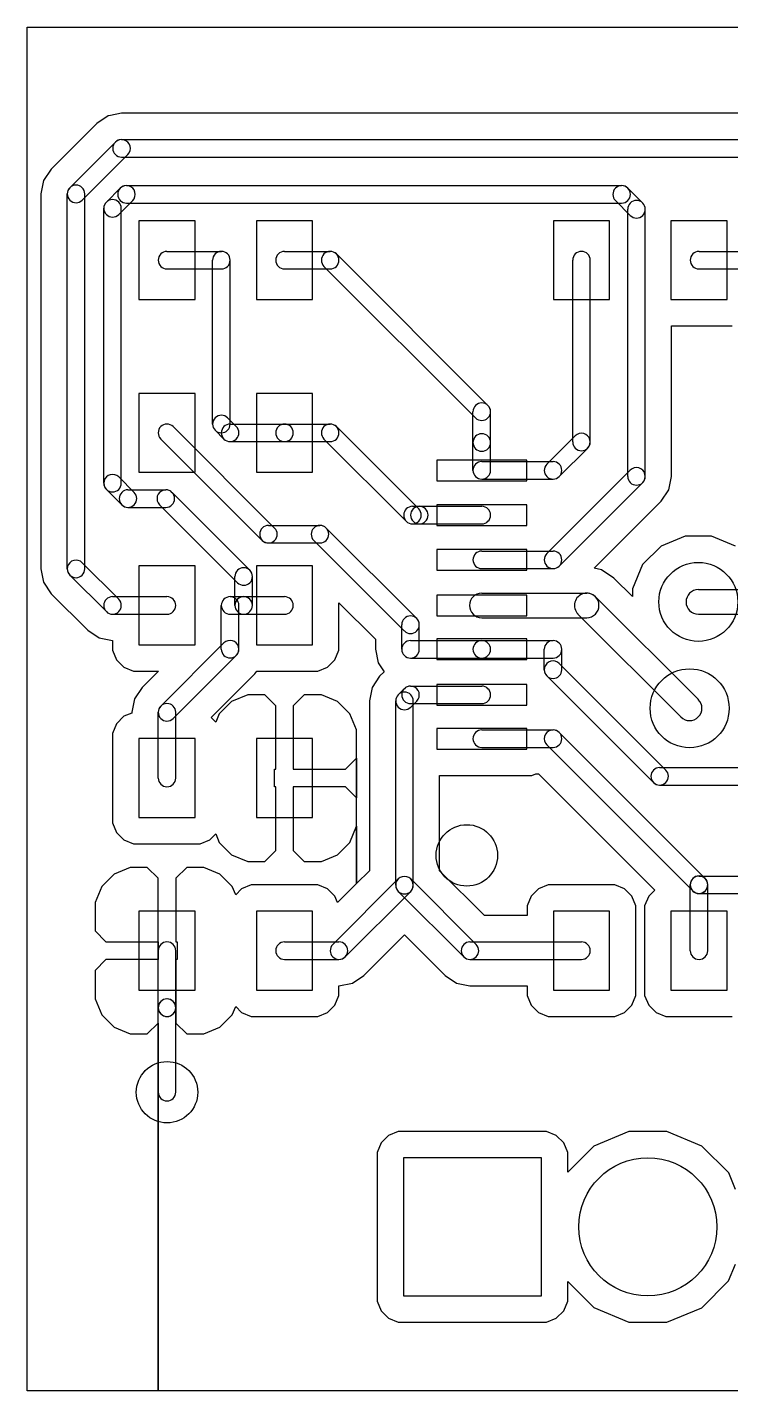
# Model space of a CAD drawing. Extents: x 98.1 to 132.9, y -94.4 to -74.6.
# Drawn here: x 98.13 to 108.31, y -94.37 to -74.63 of the extents above; entities that cross this region are included whole.
import ezdxf

# ---------------------------------------------------------------- set-up
doc = ezdxf.new("R2010")
doc.units = 0
doc.header["$MEASUREMENT"] = 0
doc.layers.add('BLACK', color=7, linetype='CONTINUOUS')

msp = doc.modelspace()

# ---------------------------------------------------------------- linework, layer by layer
at = {"layer": 'Black'}
for p, q in [((98.127, -94.373), (98.127, -74.627)), ((98.127, -74.627), (132.873, -74.627)), ((98.127, -94.373), (98.127, -74.627)), ((98.127, -74.627), (132.873, -74.627)), ((99.1326, -76.0216), (98.4732, -76.681)), ((99.1326, -76.0216), (98.4732, -76.681)), ((99.2974, -75.9115), (99.1326, -76.0216)), ((99.2974, -75.9115), (99.1326, -76.0216)), ((99.3296, -75.9051), (99.2974, -75.9115)), ((99.3296, -75.9051), (99.2974, -75.9115)), ((99.4918, -75.8728), (99.3296, -75.9051)), ((99.4918, -75.8728), (99.3296, -75.9051)), ((110.885, -75.8728), (99.4918, -75.8728)), ((110.885, -75.8728), (99.4918, -75.8728)), ((98.7426, -76.9504), (99.402, -76.291)), ((99.4918, -76.2538), (111.545, -76.2538)), ((98.9222, -77.13), (99.5816, -76.4706)), ((99.4918, -76.5078), (111.545, -76.5078)), ((98.4732, -76.681), (98.3631, -76.8458)), ((98.4732, -76.681), (98.3631, -76.8458)), ((98.3631, -76.8458), (98.3244, -77.0402)), ((98.3631, -76.8458), (98.3244, -77.0402)), ((99.2715, -77.1592), (99.4734, -76.9573)), ((99.5632, -76.9201), (106.731, -76.9201)), ((106.82, -76.9573), (107.036, -77.1725)), ((98.3244, -77.0402), (98.3244, -82.471)), ((98.3244, -77.0402), (98.3244, -82.471)), ((98.7054, -82.471), (98.7054, -77.0402)), ((98.9594, -82.471), (98.9594, -77.0402)), ((99.4511, -77.3388), (99.653, -77.1369)), ((99.5632, -77.1741), (106.731, -77.1741)), ((106.641, -77.1369), (106.856, -77.3521)), ((99.2343, -81.2293), (99.2343, -77.249)), ((99.4883, -81.2293), (99.4883, -77.249)), ((106.819, -81.1314), (106.819, -77.2623)), ((107.073, -81.1314), (107.073, -77.2623)), ((100.556, -77.4285), (99.7427, -77.4285)), ((99.7427, -77.4285), (99.7427, -78.5715)), ((100.556, -78.5715), (100.556, -77.4285)), ((102.257, -77.4285), (101.445, -77.4285)), ((101.445, -77.4285), (101.445, -78.5715)), ((102.257, -78.5715), (102.257, -77.4285)), ((106.556, -77.4285), (105.743, -77.4285)), ((105.743, -77.4285), (105.743, -78.5715)), ((106.556, -78.5715), (106.556, -77.4285)), ((108.257, -77.4285), (107.445, -77.4285)), ((107.445, -77.4285), (107.445, -78.5715)), ((108.257, -78.5715), (108.257, -77.4285)), ((100.149, -77.873), (100.937, -77.873)), ((101.851, -77.873), (102.511, -77.873)), ((102.601, -77.9102), (104.796, -80.1049)), ((107.851, -77.873), (109.263, -77.873)), ((100.149, -78.127), (100.937, -78.127)), ((100.81, -80.3736), (100.81, -78)), ((101.064, -80.3736), (101.064, -78)), ((101.851, -78.127), (102.511, -78.127)), ((102.421, -78.0898), (104.616, -80.2845)), ((106.022, -80.6326), (106.022, -78)), ((106.276, -80.6326), (106.276, -78)), ((107.851, -78.127), (109.263, -78.127)), ((99.7427, -78.5715), (100.556, -78.5715)), ((101.445, -78.5715), (102.257, -78.5715)), ((105.743, -78.5715), (106.556, -78.5715)), ((107.445, -78.5715), (108.257, -78.5715)), ((107.454, -81.1314), (107.454, -78.9525)), ((107.454, -78.9525), (107.52, -78.9525)), ((107.454, -81.1314), (107.454, -78.9525)), ((107.454, -78.9525), (107.52, -78.9525)), ((107.52, -78.9525), (108.333, -78.9525)), ((107.52, -78.9525), (108.333, -78.9525)), ((100.556, -79.9285), (99.7427, -79.9285)), ((99.7427, -79.9285), (99.7427, -81.0715)), ((100.556, -81.0715), (100.556, -79.9285)), ((102.257, -79.9285), (101.445, -79.9285)), ((101.445, -79.9285), (101.445, -81.0715)), ((102.257, -81.0715), (102.257, -79.9285)), ((101.027, -80.2838), (101.153, -80.4102)), ((104.579, -80.6403), (104.579, -80.1947)), ((104.833, -80.6403), (104.833, -80.1947)), ((100.239, -80.4102), (101.708, -81.8791)), ((100.847, -80.4634), (100.973, -80.5898)), ((101.063, -80.373), (101.851, -80.373)), ((101.851, -80.373), (102.511, -80.373)), ((102.601, -80.4102), (103.793, -81.6021)), ((106.059, -80.5428), (105.648, -80.9544)), ((100.059, -80.5898), (101.528, -82.0587)), ((101.063, -80.627), (101.851, -80.627)), ((101.851, -80.627), (102.511, -80.627)), ((102.421, -80.5898), (103.613, -81.7817)), ((104.579, -81.0442), (104.579, -80.6403)), ((104.833, -81.0442), (104.833, -80.6403)), ((106.239, -80.7224), (105.827, -81.134)), ((105.356, -80.8943), (104.056, -80.8943)), ((104.056, -80.8943), (104.056, -81.1941)), ((104.706, -80.9172), (105.738, -80.9172)), ((105.356, -81.1941), (105.356, -80.8943)), ((99.6746, -81.363), (99.4511, -81.1395)), ((99.7427, -81.0715), (100.556, -81.0715)), ((101.445, -81.0715), (102.257, -81.0715)), ((106.856, -81.0416), (105.648, -82.2498)), ((107.415, -81.3258), (107.454, -81.1314)), ((107.415, -81.3258), (107.454, -81.1314)), ((99.495, -81.5426), (99.2715, -81.3191)), ((99.5848, -81.3258), (100.132, -81.3258)), ((104.056, -81.1941), (105.356, -81.1941)), ((104.706, -81.1712), (105.738, -81.1712)), ((107.036, -81.2212), (105.827, -82.4294)), ((107.305, -81.4906), (107.415, -81.3258)), ((107.305, -81.4906), (107.415, -81.3258)), ((101.17, -82.6711), (100.042, -81.5426)), ((101.35, -82.4915), (100.222, -81.363)), ((105.356, -81.542), (104.056, -81.542)), ((104.056, -81.542), (104.056, -81.8418)), ((105.356, -81.8418), (105.356, -81.542)), ((106.333, -82.4626), (107.305, -81.4906)), ((106.333, -82.4626), (107.305, -81.4906)), ((99.5848, -81.5798), (100.132, -81.5798)), ((103.703, -81.5649), (103.802, -81.5649)), ((103.802, -81.5649), (104.706, -81.5649)), ((101.618, -81.8419), (102.364, -81.8419)), ((102.453, -81.8791), (103.764, -83.19)), ((103.703, -81.8189), (103.802, -81.8189)), ((103.802, -81.8189), (104.706, -81.8189)), ((104.056, -81.8418), (105.356, -81.8418)), ((101.618, -82.0959), (102.364, -82.0959)), ((102.274, -82.0587), (103.585, -83.3696)), ((107.302, -82.1412), (107.034, -82.4089)), ((107.302, -82.1412), (107.034, -82.4089)), ((107.652, -81.9965), (107.302, -82.1412)), ((107.652, -81.9965), (107.302, -82.1412)), ((108.031, -81.9969), (107.652, -81.9965)), ((108.031, -81.9969), (107.652, -81.9965)), ((108.381, -82.1422), (108.031, -81.9969)), ((108.381, -82.1422), (108.031, -81.9969)), ((105.356, -82.1897), (104.056, -82.1897)), ((104.056, -82.1897), (104.056, -82.4895)), ((104.706, -82.2126), (105.738, -82.2126)), ((105.356, -82.4895), (105.356, -82.1897)), ((98.3244, -82.471), (98.3631, -82.6654)), ((98.3244, -82.471), (98.3631, -82.6654)), ((99.4512, -82.9102), (98.9222, -82.3812)), ((99.7427, -82.4285), (99.7427, -83.5715)), ((100.556, -82.4285), (99.7427, -82.4285)), ((100.556, -83.5715), (100.556, -82.4285)), ((101.445, -82.4285), (101.445, -83.5715)), ((102.257, -82.4285), (101.445, -82.4285)), ((102.257, -83.5715), (102.257, -82.4285)), ((104.056, -82.4895), (105.356, -82.4895)), ((104.706, -82.4666), (105.738, -82.4666)), ((106.439, -82.4837), (106.333, -82.4626)), ((106.439, -82.4837), (106.333, -82.4626)), ((106.62, -82.6049), (106.439, -82.4837)), ((106.62, -82.6049), (106.439, -82.4837)), ((107.034, -82.4089), (106.888, -82.7589)), ((107.034, -82.4089), (106.888, -82.7589)), ((98.3631, -82.6654), (98.4732, -82.8302)), ((98.3631, -82.6654), (98.4732, -82.8302)), ((99.2716, -83.0898), (98.7426, -82.5608)), ((101.133, -83), (101.133, -82.5813)), ((101.387, -83), (101.387, -82.5813)), ((106.888, -82.8729), (106.62, -82.6049)), ((106.888, -82.8729), (106.62, -82.6049)), ((98.4732, -82.8302), (99.0022, -83.3592)), ((98.4732, -82.8302), (99.0022, -83.3592)), ((99.3614, -82.873), (100.149, -82.873)), ((101.063, -82.873), (101.26, -82.873)), ((101.26, -82.873), (101.851, -82.873)), ((105.356, -82.8501), (104.056, -82.8501)), ((104.056, -82.8501), (104.056, -83.1499)), ((104.706, -82.8222), (106.225, -82.8222)), ((105.356, -83.1499), (105.356, -82.8501)), ((107.841, -84.3642), (106.351, -82.8743)), ((106.888, -82.7589), (106.888, -82.8729)), ((106.888, -82.7589), (106.888, -82.8729)), ((107.841, -82.7714), (109.161, -82.7714)), ((99.3614, -83.127), (100.149, -83.127)), ((100.936, -83.6331), (100.936, -83)), ((101.063, -83.127), (101.26, -83.127)), ((101.19, -83.6331), (101.19, -83)), ((101.26, -83.127), (101.851, -83.127)), ((102.638, -83.4957), (102.638, -82.962)), ((102.638, -82.962), (103.167, -83.4902)), ((102.638, -83.4957), (102.638, -82.962)), ((102.638, -82.962), (103.167, -83.4902)), ((107.589, -84.6156), (106.099, -83.1257)), ((107.841, -83.127), (109.161, -83.127)), ((103.548, -83.635), (103.548, -83.2798)), ((103.802, -83.635), (103.802, -83.2798)), ((104.056, -83.1499), (105.356, -83.1499)), ((104.706, -83.1778), (106.225, -83.1778)), ((99.0022, -83.3592), (99.167, -83.4693)), ((99.0022, -83.3592), (99.167, -83.4693)), ((99.167, -83.4693), (99.3614, -83.508)), ((99.167, -83.4693), (99.3614, -83.508)), ((99.3614, -83.508), (99.3617, -83.508)), ((99.3614, -83.508), (99.3617, -83.508)), ((99.3617, -83.508), (99.3617, -83.6473)), ((99.3617, -83.508), (99.3617, -83.6473)), ((102.638, -83.6473), (102.638, -83.4957)), ((102.638, -83.6473), (102.638, -83.4957)), ((103.167, -83.4902), (103.167, -83.635)), ((103.167, -83.4902), (103.167, -83.635)), ((103.675, -83.508), (104.706, -83.508)), ((105.356, -83.4851), (104.056, -83.4851)), ((104.056, -83.4851), (104.056, -83.7849)), ((104.706, -83.508), (105.738, -83.508)), ((105.356, -83.7849), (105.356, -83.4851)), ((99.3617, -83.6473), (99.4197, -83.7873)), ((99.3617, -83.6473), (99.4197, -83.7873)), ((99.7427, -83.5715), (100.556, -83.5715)), ((100.059, -84.4574), (100.973, -83.5433)), ((100.239, -84.637), (101.153, -83.7229)), ((101.445, -83.5715), (102.257, -83.5715)), ((102.58, -83.7873), (102.638, -83.6473)), ((102.58, -83.7873), (102.638, -83.6473)), ((103.167, -83.635), (103.205, -83.8294)), ((103.167, -83.635), (103.205, -83.8294)), ((105.611, -83.9314), (105.611, -83.635)), ((105.865, -83.9314), (105.865, -83.635)), ((99.4197, -83.7873), (99.5269, -83.8945)), ((99.4197, -83.7873), (99.5269, -83.8945)), ((99.5269, -83.8945), (99.6669, -83.9525)), ((99.5269, -83.8945), (99.6669, -83.9525)), ((102.333, -83.9525), (102.473, -83.8945)), ((102.333, -83.9525), (102.473, -83.8945)), ((102.473, -83.8945), (102.58, -83.7873)), ((102.473, -83.8945), (102.58, -83.7873)), ((103.205, -83.8294), (103.292, -83.9594)), ((103.205, -83.8294), (103.292, -83.9594)), ((103.675, -83.762), (104.706, -83.762)), ((104.056, -83.7849), (105.356, -83.7849)), ((104.706, -83.762), (105.738, -83.762)), ((107.37, -85.3846), (105.827, -83.8416)), ((99.6669, -83.9525), (99.8185, -83.9525)), ((99.6669, -83.9525), (99.8185, -83.9525)), ((100.025, -83.9525), (99.7899, -84.188)), ((100.025, -83.9525), (99.7899, -84.188)), ((99.8185, -83.9525), (100.025, -83.9525)), ((99.8185, -83.9525), (100.025, -83.9525)), ((100.79, -84.6245), (101.422, -83.9923)), ((100.79, -84.6245), (101.422, -83.9923)), ((101.422, -83.9923), (101.449, -83.9525)), ((101.422, -83.9923), (101.449, -83.9525)), ((101.422, -83.9923), (101.422, -83.9923)), ((101.422, -83.9923), (101.422, -83.9923)), ((101.449, -83.9525), (101.449, -83.9525)), ((101.449, -83.9525), (101.52, -83.9525)), ((101.449, -83.9525), (101.449, -83.9525)), ((101.449, -83.9525), (101.52, -83.9525)), ((101.52, -83.9525), (102.333, -83.9525)), ((101.52, -83.9525), (102.333, -83.9525)), ((103.228, -84.0238), (103.118, -84.1886)), ((103.228, -84.0238), (103.118, -84.1886)), ((103.292, -83.9594), (103.228, -84.0238)), ((103.292, -83.9594), (103.228, -84.0238)), ((107.191, -85.5642), (105.648, -84.0212)), ((99.7899, -84.188), (99.6798, -84.3528)), ((99.7899, -84.188), (99.6798, -84.3528)), ((101.318, -84.2935), (101.085, -84.3902)), ((101.318, -84.2935), (101.085, -84.3902)), ((101.565, -84.2935), (101.318, -84.2935)), ((101.565, -84.2935), (101.318, -84.2935)), ((101.724, -84.4523), (101.565, -84.2935)), ((101.724, -84.4523), (101.565, -84.2935)), ((102.137, -84.2935), (101.978, -84.4523)), ((102.137, -84.2935), (101.978, -84.4523)), ((102.384, -84.2935), (102.137, -84.2935)), ((102.384, -84.2935), (102.137, -84.2935)), ((102.617, -84.3902), (102.384, -84.2935)), ((102.617, -84.3902), (102.384, -84.2935)), ((103.118, -84.1886), (103.079, -84.383)), ((103.118, -84.1886), (103.079, -84.383)), ((103.497, -84.2932), (103.585, -84.2056)), ((103.675, -84.1684), (104.706, -84.1684)), ((105.356, -84.1455), (104.056, -84.1455)), ((104.056, -84.1455), (104.056, -84.4453)), ((105.356, -84.4453), (105.356, -84.1455)), ((99.6798, -84.3528), (99.6411, -84.5472)), ((99.6798, -84.3528), (99.6411, -84.5472)), ((101.085, -84.3902), (100.906, -84.5688)), ((101.085, -84.3902), (100.906, -84.5688)), ((101.724, -85.373), (101.724, -84.4523)), ((101.724, -85.373), (101.724, -84.4523)), ((101.978, -84.4523), (101.978, -85.373)), ((101.978, -84.4523), (101.978, -85.373)), ((102.796, -84.5688), (102.617, -84.3902)), ((102.796, -84.5688), (102.617, -84.3902)), ((103.079, -84.383), (103.079, -86.8413)), ((103.079, -84.383), (103.079, -86.8413)), ((103.46, -87.0517), (103.46, -84.383)), ((103.675, -84.4224), (104.706, -84.4224)), ((103.677, -84.4728), (103.764, -84.3852)), ((103.714, -87.0517), (103.714, -84.383)), ((104.056, -84.4453), (105.356, -84.4453)), ((99.5269, -84.6055), (99.4197, -84.7127)), ((99.5269, -84.6055), (99.4197, -84.7127)), ((99.6411, -84.5582), (99.5269, -84.6055)), ((99.6411, -84.5582), (99.5269, -84.6055)), ((99.6411, -84.5472), (99.6411, -84.5582)), ((99.6411, -84.5472), (99.6411, -84.5582)), ((100.022, -85.5), (100.022, -84.5472)), ((100.276, -85.5), (100.276, -84.5472)), ((100.856, -84.6901), (100.79, -84.6245)), ((100.856, -84.6901), (100.79, -84.6245)), ((100.906, -84.5688), (100.856, -84.6901)), ((100.906, -84.5688), (100.856, -84.6901)), ((102.892, -84.8022), (102.796, -84.5688)), ((102.892, -84.8022), (102.796, -84.5688)), ((99.4197, -84.7127), (99.3617, -84.8527)), ((99.4197, -84.7127), (99.3617, -84.8527)), ((99.3617, -84.8527), (99.3617, -85.0043)), ((99.3617, -84.8527), (99.3617, -85.0043)), ((102.892, -85.0548), (102.892, -84.8022)), ((102.892, -85.0548), (102.892, -84.8022)), ((105.356, -84.7805), (104.056, -84.7805)), ((104.056, -84.7805), (104.056, -85.0803)), ((104.706, -84.8034), (105.738, -84.8034)), ((105.356, -85.0803), (105.356, -84.7805)), ((107.941, -86.954), (105.827, -84.8406)), ((99.3617, -85.0043), (99.3617, -86.1473)), ((99.3617, -85.0043), (99.3617, -86.1473)), ((99.7427, -84.9285), (99.7427, -86.0715)), ((100.556, -84.9285), (99.7427, -84.9285)), ((100.556, -86.0715), (100.556, -84.9285)), ((101.445, -84.9285), (101.445, -86.0715)), ((102.257, -84.9285), (101.445, -84.9285)), ((102.257, -86.0715), (102.257, -84.9285)), ((102.892, -85.2143), (102.892, -85.0548)), ((102.892, -85.2143), (102.892, -85.0548)), ((104.056, -85.0803), (105.356, -85.0803)), ((104.706, -85.0574), (105.738, -85.0574)), ((107.761, -87.1336), (105.648, -85.0202)), ((102.734, -85.373), (102.892, -85.2143)), ((102.734, -85.373), (102.892, -85.2143)), ((102.892, -85.7858), (102.892, -85.2143)), ((102.892, -85.2143), (102.892, -85.7858)), ((102.892, -85.7858), (102.892, -85.2143)), ((102.892, -85.2143), (102.892, -85.7858)), ((101.704, -85.627), (101.704, -85.373)), ((101.704, -85.373), (101.724, -85.373)), ((101.704, -85.627), (101.704, -85.373)), ((101.704, -85.373), (101.724, -85.373)), ((101.978, -85.373), (102.734, -85.373)), ((101.978, -85.373), (102.734, -85.373)), ((104.095, -86.8413), (104.095, -85.4613)), ((104.095, -85.4613), (104.132, -85.4613)), ((104.095, -86.8413), (104.095, -85.4613)), ((104.095, -85.4613), (104.132, -85.4613)), ((104.132, -85.4613), (105.432, -85.4613)), ((104.132, -85.4613), (105.432, -85.4613)), ((105.432, -85.4613), (105.487, -85.4384)), ((105.432, -85.4613), (105.487, -85.4384)), ((105.487, -85.4384), (105.527, -85.4384)), ((105.487, -85.4384), (105.527, -85.4384)), ((105.527, -85.4384), (107.211, -87.1228)), ((105.527, -85.4384), (107.211, -87.1228)), ((107.281, -85.3474), (108.731, -85.3474)), ((101.724, -85.627), (101.704, -85.627)), ((101.724, -85.627), (101.704, -85.627)), ((101.724, -86.5478), (101.724, -85.627)), ((101.724, -86.5478), (101.724, -85.627)), ((102.734, -85.627), (101.978, -85.627)), ((101.978, -85.627), (101.978, -86.5478)), ((102.734, -85.627), (101.978, -85.627)), ((101.978, -85.627), (101.978, -86.5478)), ((102.892, -85.7858), (102.734, -85.627)), ((102.892, -85.7858), (102.734, -85.627)), ((107.281, -85.6014), (108.731, -85.6014)), ((102.892, -85.9452), (102.892, -85.7858)), ((102.892, -85.9452), (102.892, -85.7858)), ((99.7427, -86.0715), (100.556, -86.0715)), ((101.445, -86.0715), (102.257, -86.0715)), ((102.892, -86.1978), (102.892, -85.9452)), ((102.892, -86.1978), (102.892, -85.9452)), ((99.3617, -86.1473), (99.4197, -86.2873)), ((99.3617, -86.1473), (99.4197, -86.2873)), ((99.4197, -86.2873), (99.5269, -86.3945)), ((99.4197, -86.2873), (99.5269, -86.3945)), ((102.796, -86.4312), (102.892, -86.1978)), ((102.796, -86.4312), (102.892, -86.1978)), ((102.892, -87.0279), (102.892, -86.1978)), ((102.892, -86.1978), (102.892, -87.0279)), ((102.892, -87.0279), (102.892, -86.1978)), ((102.892, -86.1978), (102.892, -87.0279)), ((99.5269, -86.3945), (99.6669, -86.4525)), ((99.5269, -86.3945), (99.6669, -86.4525)), ((99.6669, -86.4525), (99.8185, -86.4525)), ((99.6669, -86.4525), (99.8185, -86.4525)), ((99.8185, -86.4525), (100.631, -86.4525)), ((99.8185, -86.4525), (100.631, -86.4525)), ((100.631, -86.4525), (100.771, -86.3945)), ((100.631, -86.4525), (100.771, -86.3945)), ((100.771, -86.3945), (100.856, -86.3099)), ((100.771, -86.3945), (100.856, -86.3099)), ((100.856, -86.3099), (100.906, -86.4312)), ((100.856, -86.3099), (100.906, -86.4312)), ((100.906, -86.4312), (101.085, -86.6098)), ((100.906, -86.4312), (101.085, -86.6098)), ((102.617, -86.6098), (102.796, -86.4312)), ((102.617, -86.6098), (102.796, -86.4312)), ((101.085, -86.6098), (101.318, -86.7065)), ((101.085, -86.6098), (101.318, -86.7065)), ((101.565, -86.7065), (101.724, -86.5478)), ((101.565, -86.7065), (101.724, -86.5478)), ((101.978, -86.5478), (102.137, -86.7065)), ((101.978, -86.5478), (102.137, -86.7065)), ((102.384, -86.7065), (102.617, -86.6098)), ((102.384, -86.7065), (102.617, -86.6098)), ((99.6164, -86.7935), (99.383, -86.8902)), ((99.6164, -86.7935), (99.383, -86.8902)), ((99.8634, -86.7935), (99.6164, -86.7935)), ((99.8634, -86.7935), (99.6164, -86.7935)), ((100.022, -86.9523), (99.8634, -86.7935)), ((100.022, -86.9523), (99.8634, -86.7935)), ((100.435, -86.7935), (100.276, -86.9523)), ((100.435, -86.7935), (100.276, -86.9523)), ((100.682, -86.7935), (100.435, -86.7935)), ((100.682, -86.7935), (100.435, -86.7935)), ((100.915, -86.8902), (100.682, -86.7935)), ((100.915, -86.8902), (100.682, -86.7935)), ((101.318, -86.7065), (101.565, -86.7065)), ((101.318, -86.7065), (101.565, -86.7065)), ((102.137, -86.7065), (102.384, -86.7065)), ((102.137, -86.7065), (102.384, -86.7065)), ((103.079, -86.8413), (102.892, -87.0279)), ((103.079, -86.8413), (102.892, -87.0279)), ((104.746, -87.492), (104.095, -86.8413)), ((104.746, -87.492), (104.095, -86.8413)), ((99.2044, -87.0688), (99.1077, -87.3022)), ((99.2044, -87.0688), (99.1077, -87.3022)), ((99.383, -86.8902), (99.2044, -87.0688)), ((99.383, -86.8902), (99.2044, -87.0688)), ((100.022, -87.873), (100.022, -86.9523)), ((100.022, -87.873), (100.022, -86.9523)), ((100.276, -86.9523), (100.276, -87.873)), ((100.276, -86.9523), (100.276, -87.873)), ((101.094, -87.0688), (100.915, -86.8902)), ((101.094, -87.0688), (100.915, -86.8902)), ((101.144, -87.1901), (101.094, -87.0688)), ((101.144, -87.1901), (101.094, -87.0688)), ((101.369, -87.0475), (101.229, -87.1055)), ((101.369, -87.0475), (101.229, -87.1055)), ((102.182, -87.0475), (101.369, -87.0475)), ((102.182, -87.0475), (101.369, -87.0475)), ((102.333, -87.0475), (102.182, -87.0475)), ((102.333, -87.0475), (102.182, -87.0475)), ((102.473, -87.1055), (102.333, -87.0475)), ((102.473, -87.1055), (102.333, -87.0475)), ((102.549, -87.9102), (103.497, -86.9619)), ((102.892, -87.0279), (102.618, -87.3026)), ((102.892, -87.0279), (102.618, -87.3026)), ((104.625, -87.9102), (103.677, -86.9619)), ((105.667, -87.0475), (105.527, -87.1055)), ((105.667, -87.0475), (105.527, -87.1055)), ((106.48, -87.0475), (105.667, -87.0475)), ((106.48, -87.0475), (105.667, -87.0475)), ((106.631, -87.0475), (106.48, -87.0475)), ((106.631, -87.0475), (106.48, -87.0475)), ((106.771, -87.1055), (106.631, -87.0475)), ((106.771, -87.1055), (106.631, -87.0475)), ((107.724, -87.0471), (107.724, -87.0438)), ((107.724, -88), (107.724, -87.0471)), ((107.851, -86.9201), (111.713, -86.9201)), ((107.978, -87.0471), (107.978, -87.0438)), ((107.978, -88), (107.978, -87.0471)), ((101.229, -87.1055), (101.144, -87.1901)), ((101.229, -87.1055), (101.144, -87.1901)), ((102.58, -87.2127), (102.473, -87.1055)), ((102.58, -87.2127), (102.473, -87.1055)), ((102.618, -87.3026), (102.58, -87.2127)), ((102.618, -87.3026), (102.58, -87.2127)), ((102.728, -88.0898), (103.677, -87.1415)), ((104.445, -88.0898), (103.497, -87.1415)), ((105.42, -87.2127), (105.362, -87.3527)), ((105.42, -87.2127), (105.362, -87.3527)), ((105.527, -87.1055), (105.42, -87.2127)), ((105.527, -87.1055), (105.42, -87.2127)), ((106.878, -87.2127), (106.771, -87.1055)), ((106.878, -87.2127), (106.771, -87.1055)), ((106.937, -87.3527), (106.878, -87.2127)), ((106.937, -87.3527), (106.878, -87.2127)), ((107.122, -87.2127), (107.064, -87.3527)), ((107.122, -87.2127), (107.064, -87.3527)), ((107.211, -87.1228), (107.122, -87.2127)), ((107.211, -87.1228), (107.122, -87.2127)), ((107.851, -87.1741), (111.713, -87.1741)), ((99.1077, -87.3022), (99.1077, -87.5548)), ((99.1077, -87.3022), (99.1077, -87.5548)), ((100.556, -87.4285), (99.7427, -87.4285)), ((99.7427, -87.4285), (99.7427, -88.5715)), ((100.556, -88.5715), (100.556, -87.4285)), ((102.257, -87.4285), (101.445, -87.4285)), ((101.445, -87.4285), (101.445, -88.5715)), ((102.257, -88.5715), (102.257, -87.4285)), ((105.362, -87.3527), (105.362, -87.492)), ((105.362, -87.3527), (105.362, -87.492)), ((106.556, -87.4285), (105.743, -87.4285)), ((105.743, -87.4285), (105.743, -88.5715)), ((106.556, -88.5715), (106.556, -87.4285)), ((106.937, -88.4957), (106.937, -87.3527)), ((106.937, -88.4957), (106.937, -87.3527)), ((107.064, -87.3527), (107.064, -87.5043)), ((107.064, -87.3527), (107.064, -87.5043)), ((108.257, -87.4285), (107.445, -87.4285)), ((107.445, -87.4285), (107.445, -88.5715)), ((108.257, -88.5715), (108.257, -87.4285)), ((99.1077, -87.5548), (99.1077, -87.7143)), ((99.1077, -87.5548), (99.1077, -87.7143)), ((105.362, -87.492), (104.746, -87.492)), ((105.362, -87.492), (104.746, -87.492)), ((107.064, -87.5043), (107.064, -88.6473)), ((107.064, -87.5043), (107.064, -88.6473)), ((99.1077, -87.7143), (99.2665, -87.873)), ((99.1077, -87.7143), (99.2665, -87.873)), ((102.998, -88.3592), (103.587, -87.7701)), ((102.998, -88.3592), (103.587, -87.7701)), ((103.587, -87.7701), (104.176, -88.3592)), ((103.587, -87.7701), (104.176, -88.3592)), ((99.2665, -87.873), (100.022, -87.873)), ((99.2665, -87.873), (100.022, -87.873)), ((100.022, -88.127), (100.022, -87.873)), ((100.022, -87.873), (100.022, -88.127)), ((100.022, -88.127), (100.022, -87.873)), ((100.022, -87.873), (100.022, -88.127)), ((100.022, -88.8255), (100.022, -88)), ((100.276, -87.873), (100.296, -87.873)), ((100.276, -87.873), (100.296, -87.873)), ((100.276, -88.8255), (100.276, -88)), ((100.296, -87.873), (100.296, -88.127)), ((100.296, -87.873), (100.296, -88.127)), ((101.851, -87.873), (102.639, -87.873)), ((104.535, -87.873), (106.149, -87.873)), ((99.2665, -88.127), (99.1077, -88.2858)), ((99.2665, -88.127), (99.1077, -88.2858)), ((100.022, -88.127), (99.2665, -88.127)), ((100.022, -88.127), (99.2665, -88.127)), ((100.022, -89.0478), (100.022, -88.127)), ((100.022, -89.0478), (100.022, -88.127)), ((100.296, -88.127), (100.276, -88.127)), ((100.276, -88.127), (100.276, -89.0478)), ((100.296, -88.127), (100.276, -88.127)), ((100.276, -88.127), (100.276, -89.0478)), ((101.851, -88.127), (102.639, -88.127)), ((104.535, -88.127), (106.149, -88.127)), ((99.1077, -88.2858), (99.1077, -88.4452)), ((99.1077, -88.2858), (99.1077, -88.4452)), ((99.1077, -88.4452), (99.1077, -88.6978)), ((99.1077, -88.4452), (99.1077, -88.6978)), ((102.833, -88.4693), (102.998, -88.3592)), ((102.833, -88.4693), (102.998, -88.3592)), ((104.176, -88.3592), (104.341, -88.4693)), ((104.176, -88.3592), (104.341, -88.4693)), ((99.7427, -88.5715), (100.556, -88.5715)), ((101.445, -88.5715), (102.257, -88.5715)), ((102.58, -88.7873), (102.638, -88.6473)), ((102.58, -88.7873), (102.638, -88.6473)), ((102.638, -88.6473), (102.638, -88.508)), ((102.638, -88.508), (102.639, -88.508)), ((102.638, -88.6473), (102.638, -88.508)), ((102.638, -88.508), (102.639, -88.508)), ((102.639, -88.508), (102.833, -88.4693)), ((102.639, -88.508), (102.833, -88.4693)), ((104.341, -88.4693), (104.535, -88.508)), ((104.341, -88.4693), (104.535, -88.508)), ((104.535, -88.508), (105.362, -88.508)), ((104.535, -88.508), (105.362, -88.508)), ((105.362, -88.508), (105.362, -88.6473)), ((105.362, -88.508), (105.362, -88.6473)), ((105.362, -88.6473), (105.42, -88.7873)), ((105.362, -88.6473), (105.42, -88.7873)), ((105.743, -88.5715), (106.556, -88.5715)), ((106.878, -88.7873), (106.937, -88.6473)), ((106.878, -88.7873), (106.937, -88.6473)), ((106.937, -88.6473), (106.937, -88.4957)), ((106.937, -88.6473), (106.937, -88.4957)), ((107.064, -88.6473), (107.122, -88.7873)), ((107.064, -88.6473), (107.122, -88.7873)), ((107.445, -88.5715), (108.257, -88.5715)), ((99.1077, -88.6978), (99.2044, -88.9312)), ((99.1077, -88.6978), (99.2044, -88.9312)), ((100.023, -90.05), (100.023, -88.8264)), ((100.239, -88.7357), (100.24, -88.7366)), ((100.277, -90.05), (100.277, -88.8264)), ((101.094, -88.9312), (101.144, -88.8099)), ((101.094, -88.9312), (101.144, -88.8099)), ((101.144, -88.8099), (101.229, -88.8945)), ((101.144, -88.8099), (101.229, -88.8945)), ((102.473, -88.8945), (102.58, -88.7873)), ((102.473, -88.8945), (102.58, -88.7873)), ((105.42, -88.7873), (105.527, -88.8945)), ((105.42, -88.7873), (105.527, -88.8945)), ((106.771, -88.8945), (106.878, -88.7873)), ((106.771, -88.8945), (106.878, -88.7873)), ((107.122, -88.7873), (107.229, -88.8945)), ((107.122, -88.7873), (107.229, -88.8945)), ((99.2044, -88.9312), (99.383, -89.1098)), ((99.2044, -88.9312), (99.383, -89.1098)), ((99.8634, -89.2065), (100.022, -89.0478)), ((99.8634, -89.2065), (100.022, -89.0478)), ((100.022, -94.373), (100.022, -89.0478)), ((100.022, -89.0478), (100.022, -94.373)), ((100.022, -94.373), (100.022, -89.0478)), ((100.022, -89.0478), (100.022, -94.373)), ((100.059, -88.9153), (100.06, -88.9162)), ((100.276, -89.0478), (100.435, -89.2065)), ((100.276, -89.0478), (100.435, -89.2065)), ((100.915, -89.1098), (101.094, -88.9312)), ((100.915, -89.1098), (101.094, -88.9312)), ((101.229, -88.8945), (101.369, -88.9525)), ((101.229, -88.8945), (101.369, -88.9525)), ((101.369, -88.9525), (101.52, -88.9525)), ((101.369, -88.9525), (101.52, -88.9525)), ((101.52, -88.9525), (102.333, -88.9525)), ((101.52, -88.9525), (102.333, -88.9525)), ((102.333, -88.9525), (102.473, -88.8945)), ((102.333, -88.9525), (102.473, -88.8945)), ((105.527, -88.8945), (105.667, -88.9525)), ((105.527, -88.8945), (105.667, -88.9525)), ((105.667, -88.9525), (105.818, -88.9525)), ((105.667, -88.9525), (105.818, -88.9525)), ((105.818, -88.9525), (106.631, -88.9525)), ((105.818, -88.9525), (106.631, -88.9525)), ((106.631, -88.9525), (106.771, -88.8945)), ((106.631, -88.9525), (106.771, -88.8945)), ((107.229, -88.8945), (107.369, -88.9525)), ((107.229, -88.8945), (107.369, -88.9525)), ((107.369, -88.9525), (107.52, -88.9525)), ((107.369, -88.9525), (107.52, -88.9525)), ((107.52, -88.9525), (108.333, -88.9525)), ((107.52, -88.9525), (108.333, -88.9525)), ((99.383, -89.1098), (99.6164, -89.2065)), ((99.383, -89.1098), (99.6164, -89.2065)), ((99.6164, -89.2065), (99.8634, -89.2065)), ((99.6164, -89.2065), (99.8634, -89.2065)), ((100.435, -89.2065), (100.682, -89.2065)), ((100.435, -89.2065), (100.682, -89.2065)), ((100.682, -89.2065), (100.915, -89.1098)), ((100.682, -89.2065), (100.915, -89.1098)), ((103.495, -90.6195), (103.355, -90.6775)), ((103.495, -90.6195), (103.355, -90.6775)), ((105.494, -90.6195), (103.495, -90.6195)), ((105.494, -90.6195), (103.495, -90.6195)), ((105.645, -90.6195), (105.494, -90.6195)), ((105.645, -90.6195), (105.494, -90.6195)), ((105.785, -90.6775), (105.645, -90.6195)), ((105.785, -90.6775), (105.645, -90.6195)), ((106.837, -90.6193), (106.329, -90.829)), ((106.837, -90.6193), (106.329, -90.829)), ((107.386, -90.6198), (106.837, -90.6193)), ((107.386, -90.6198), (106.837, -90.6193)), ((107.893, -90.8304), (107.386, -90.6198)), ((107.893, -90.8304), (107.386, -90.6198)), ((103.248, -90.7847), (103.19, -90.9247)), ((103.248, -90.7847), (103.19, -90.9247)), ((103.355, -90.6775), (103.248, -90.7847)), ((103.355, -90.6775), (103.248, -90.7847)), ((105.892, -90.7847), (105.785, -90.6775)), ((105.892, -90.7847), (105.785, -90.6775)), ((105.95, -90.9247), (105.892, -90.7847)), ((105.95, -90.9247), (105.892, -90.7847)), ((106.329, -90.829), (105.95, -91.2069)), ((106.329, -90.829), (105.95, -91.2069)), ((108.281, -91.219), (107.893, -90.8304)), ((108.281, -91.219), (107.893, -90.8304)), ((103.19, -90.9247), (103.19, -91.0763)), ((103.19, -90.9247), (103.19, -91.0763)), ((103.571, -91.0005), (103.571, -92.9995)), ((105.569, -91.0005), (103.571, -91.0005)), ((105.569, -92.9995), (105.569, -91.0005)), ((105.95, -91.2069), (105.95, -90.9247)), ((105.95, -91.2069), (105.95, -90.9247)), ((103.19, -91.0763), (103.19, -93.0753)), ((103.19, -91.0763), (103.19, -93.0753)), ((108.38, -91.4587), (108.281, -91.219)), ((108.38, -91.4587), (108.281, -91.219)), ((108.28, -92.783), (108.38, -92.5413)), ((108.28, -92.783), (108.38, -92.5413)), ((105.95, -92.9237), (105.95, -92.7925)), ((105.95, -92.7925), (106.327, -93.1696)), ((105.95, -92.9237), (105.95, -92.7925)), ((105.95, -92.7925), (106.327, -93.1696)), ((107.891, -93.171), (108.28, -92.783)), ((107.891, -93.171), (108.28, -92.783)), ((103.571, -92.9995), (105.569, -92.9995)), ((105.95, -93.0753), (105.95, -92.9237)), ((105.95, -93.0753), (105.95, -92.9237)), ((103.19, -93.0753), (103.248, -93.2153)), ((103.19, -93.0753), (103.248, -93.2153)), ((105.892, -93.2153), (105.95, -93.0753)), ((105.892, -93.2153), (105.95, -93.0753)), ((106.327, -93.1696), (106.834, -93.3802)), ((106.327, -93.1696), (106.834, -93.3802)), ((107.383, -93.3807), (107.891, -93.171)), ((107.383, -93.3807), (107.891, -93.171)), ((103.248, -93.2153), (103.355, -93.3225)), ((103.248, -93.2153), (103.355, -93.3225)), ((103.355, -93.3225), (103.495, -93.3805)), ((103.355, -93.3225), (103.495, -93.3805)), ((103.495, -93.3805), (103.646, -93.3805)), ((103.495, -93.3805), (103.646, -93.3805)), ((103.646, -93.3805), (105.645, -93.3805)), ((103.646, -93.3805), (105.645, -93.3805)), ((105.645, -93.3805), (105.785, -93.3225)), ((105.645, -93.3805), (105.785, -93.3225)), ((105.785, -93.3225), (105.892, -93.2153)), ((105.785, -93.3225), (105.892, -93.2153)), ((106.834, -93.3802), (107.383, -93.3807)), ((106.834, -93.3802), (107.383, -93.3807)), ((100.022, -94.373), (98.127, -94.373)), ((100.022, -94.373), (98.127, -94.373)), ((130.29, -94.373), (100.022, -94.373)), ((130.29, -94.373), (100.022, -94.373))]:
    msp.add_line(p, q, dxfattribs=at)
for centre, radius in [((107.841, -82.9492), 0.5715), ((107.715, -84.4899), 0.5715), ((104.49, -86.62), 0.4445), ((100.15, -90.05), 0.4445), ((107.11, -92), 0.9995)]:
    msp.add_circle(centre, radius, dxfattribs=at)
for centre, radius, start, end in [((99.4918, -76.3808), 0.127, 90, 270), ((99.4918, -76.3808), 0.127, 315, 495), ((98.8324, -77.0402), 0.127, 360, 540), ((98.8324, -77.0402), 0.127, 135, 315), ((99.5632, -77.0471), 0.127, 90, 270), ((99.5632, -77.0471), 0.127, 315, 495), ((106.731, -77.0471), 0.127, 45, 225), ((106.731, -77.0471), 0.127, 270, 450), ((99.3613, -77.249), 0.127, 360, 540), ((99.3613, -77.249), 0.127, 135, 315), ((106.946, -77.2623), 0.127, 360, 540), ((106.946, -77.2623), 0.127, 225, 405), ((100.149, -78), 0.127, 90, 270), ((100.937, -78), 0.127, 360, 540), ((100.937, -78), 0.127, 270, 450), ((101.851, -78), 0.127, 90, 270), ((102.511, -78), 0.127, 45, 225), ((102.511, -78), 0.127, 270, 450), ((106.149, -78), 0.127, 360, 540), ((107.851, -78), 0.127, 90, 270), ((104.706, -80.1947), 0.127, 360, 540), ((104.706, -80.1947), 0.127, 225, 405), ((100.937, -80.3736), 0.127, 45, 225), ((100.149, -80.5), 0.127, 45, 225), ((100.937, -80.3736), 0.127, 180, 360), ((101.063, -80.5), 0.127, 90, 270), ((101.063, -80.5), 0.127, 225, 405), ((101.851, -80.5), 0.127, 90, 270), ((101.851, -80.5), 0.127, 270, 450), ((102.511, -80.5), 0.127, 45, 225), ((102.511, -80.5), 0.127, 270, 450), ((104.706, -80.6403), 0.127, 360, 540), ((106.149, -80.6326), 0.127, 315, 495), ((104.706, -80.6403), 0.127, 180, 360), ((106.149, -80.6326), 0.127, 180, 360), ((104.706, -81.0442), 0.127, 90, 270), ((105.738, -81.0442), 0.127, 495, 675), ((105.738, -81.0442), 0.127, 270, 450), ((99.3613, -81.2293), 0.127, 405, 585), ((104.706, -81.0442), 0.127, 180, 360), ((106.946, -81.1314), 0.127, 180, 360), ((106.946, -81.1314), 0.127, 315, 495), ((99.3613, -81.2293), 0.127, 180, 360), ((99.5848, -81.4528), 0.127, 90, 270), ((100.132, -81.4528), 0.127, 405, 585), ((100.132, -81.4528), 0.127, 270, 450), ((99.5848, -81.4528), 0.127, 225, 405), ((103.703, -81.6919), 0.127, 90, 270), ((103.703, -81.6919), 0.127, 225, 405), ((103.802, -81.6919), 0.127, 90, 270), ((103.802, -81.6919), 0.127, 270, 450), ((104.706, -81.6919), 0.127, 270, 450), ((101.618, -81.9689), 0.127, 90, 270), ((101.618, -81.9689), 0.127, 225, 405), ((102.364, -81.9689), 0.127, 45, 225), ((102.364, -81.9689), 0.127, 270, 450), ((104.706, -82.3396), 0.127, 90, 270), ((105.738, -82.3396), 0.127, 495, 675), ((105.738, -82.3396), 0.127, 270, 450), ((98.8324, -82.471), 0.127, 405, 585), ((98.8324, -82.471), 0.127, 180, 360), ((101.26, -82.5813), 0.127, 360, 540), ((101.26, -82.5813), 0.127, 225, 405), ((99.3614, -83), 0.127, 90, 270), ((99.3614, -83), 0.127, 225, 405), ((100.149, -83), 0.127, 270, 450), ((101.063, -83), 0.127, 360, 540), ((101.063, -83), 0.127, 90, 270), ((101.26, -83), 0.127, 90, 270), ((101.26, -83), 0.127, 270, 450), ((101.851, -83), 0.127, 270, 450), ((104.706, -83), 0.1778, 90, 270), ((106.225, -83), 0.1778, 405, 585), ((106.225, -83), 0.1778, 270, 450), ((107.841, -82.9492), 0.1778, 90, 270), ((101.26, -83), 0.127, 180, 360), ((103.675, -83.2798), 0.127, 360, 540), ((103.675, -83.2798), 0.127, 225, 405), ((101.063, -83.6331), 0.127, 315, 495), ((103.675, -83.635), 0.127, 90, 270), ((104.706, -83.635), 0.127, 90, 270), ((104.706, -83.635), 0.127, 270, 450), ((105.738, -83.635), 0.127, 360, 540), ((105.738, -83.635), 0.127, 270, 450), ((101.063, -83.6331), 0.127, 180, 360), ((103.675, -83.635), 0.127, 180, 360), ((105.738, -83.9314), 0.127, 405, 585), ((105.738, -83.9314), 0.127, 180, 360), ((103.587, -84.383), 0.127, 360, 540), ((103.587, -84.383), 0.127, 135, 315), ((103.675, -84.2954), 0.127, 90, 270), ((103.675, -84.2954), 0.127, 315, 495), ((104.706, -84.2954), 0.127, 270, 450), ((100.149, -84.5472), 0.127, 360, 540), ((100.149, -84.5472), 0.127, 135, 315), ((107.715, -84.4899), 0.1778, 225, 405), ((104.706, -84.9304), 0.127, 90, 270), ((105.738, -84.9304), 0.127, 405, 585), ((105.738, -84.9304), 0.127, 270, 450), ((100.149, -85.5), 0.127, 180, 360), ((107.281, -85.4744), 0.127, 90, 270), ((107.281, -85.4744), 0.127, 225, 405), ((103.587, -87.0517), 0.127, 405, 585), ((103.587, -87.0517), 0.127, 180, 360), ((103.587, -87.0517), 0.127, 315, 495), ((107.851, -87.0438), 0.127, 360, 540), ((107.851, -87.0471), 0.127, 360, 540), ((107.851, -87.0471), 0.127, 90, 270), ((107.851, -87.0471), 0.127, 180, 360), ((107.851, -87.0438), 0.127, 225, 405), ((100.149, -88), 0.127, 360, 540), ((101.851, -88), 0.127, 90, 270), ((102.639, -88), 0.127, 135, 315), ((102.639, -88), 0.127, 270, 450), ((104.535, -88), 0.127, 90, 270), ((104.535, -88), 0.127, 225, 405), ((106.149, -88), 0.127, 270, 450), ((107.851, -88), 0.127, 180, 360), ((100.149, -88.8255), 0.127, 45, 225), ((100.149, -88.8255), 0.127, 180, 360), ((100.15, -88.8264), 0.127, 360, 540), ((100.15, -88.8264), 0.127, 225, 405), ((100.15, -90.05), 0.127, 180, 360)]:
    msp.add_arc(centre, radius, start, end, dxfattribs=at)

doc.saveas('drawing.dxf')
